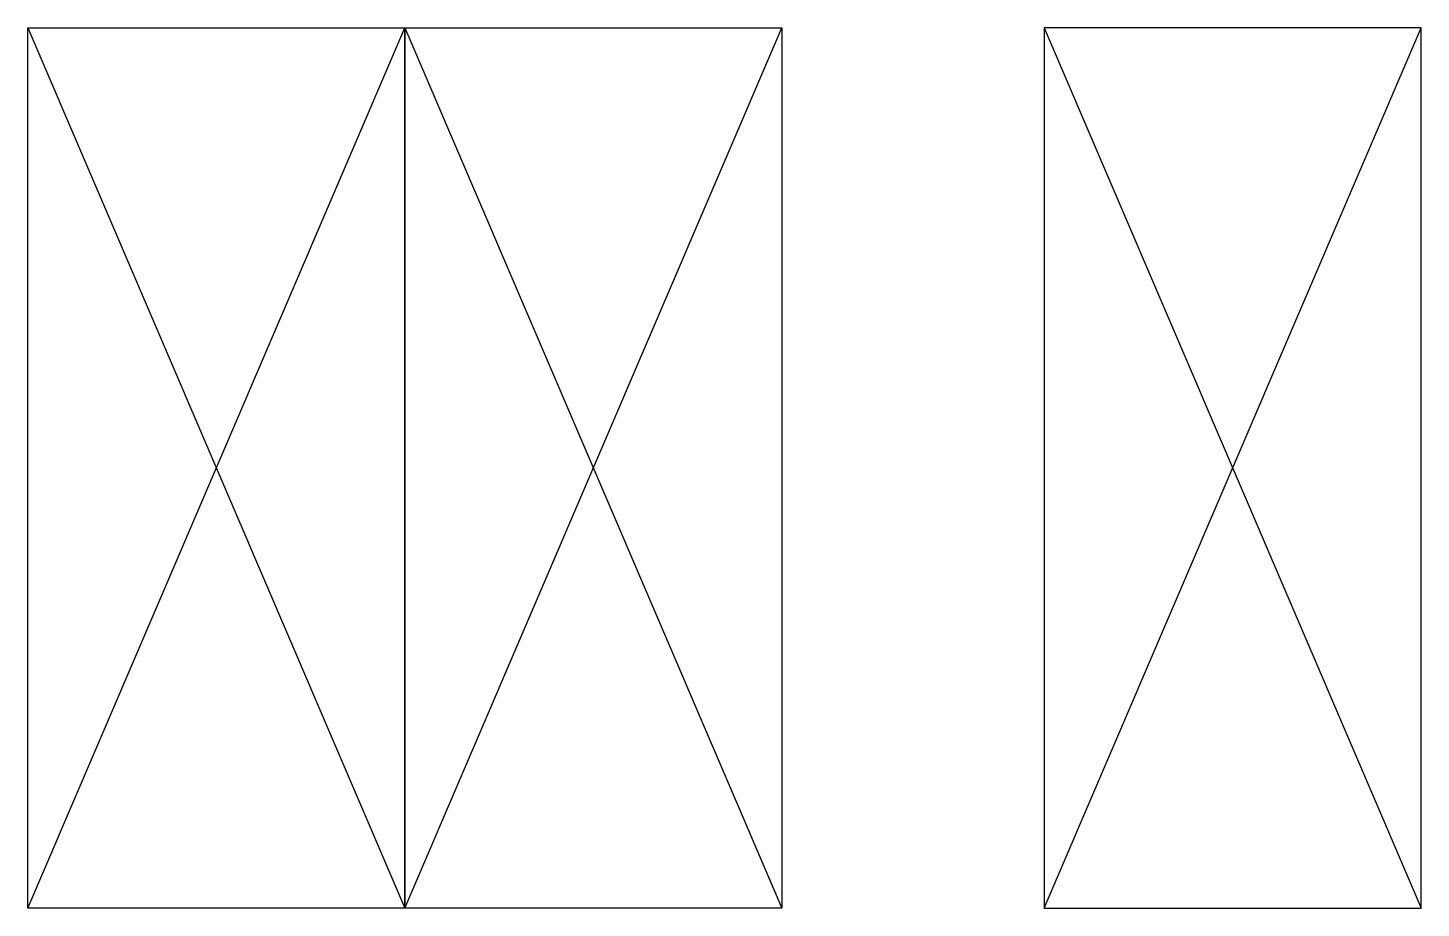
# Model space of a CAD drawing. Header units: inches. Extents: x 1.5 to 7.04, y 2 to 5.5.
import ezdxf

# ---------------------------------------------------------------- set-up
doc = ezdxf.new("R2010")
doc.units = ezdxf.units.IN
doc.header["$MEASUREMENT"] = 0
doc.layers.add('FRAME_TEXT', color=2, linetype='Continuous')

# ---------------------------------------------------------------- blocks, each defined once
blk = doc.blocks.new('*U2')
for p, q in [((0, 3.5), (0, 0)), ((1.5, 3.5), (0, 3.5)), ((1.5, 0), (1.5, 3.5)), ((0, 0), (1.5, 0))]:
    blk.add_line(p, q)
at = {"color": 1}
for p, q in [((0, 3.5), (1.5, 0)), ((0, 0), (1.5, 3.5))]:
    blk.add_line(p, q, dxfattribs=at)
blk = doc.blocks.new('*U8')
for p, q in [((0, 3.5), (1.5, 3.5)), ((0, 0), (0, 3.5)), ((1.5, 3.5), (3, 3.5)), ((1.5, 0), (1.5, 3.5)), ((1.5, 3.5), (1.5, 0)), ((3, 3.5), (3, 0)), ((1.5, 0), (0, 0)), ((3, 0), (1.5, 0))]:
    blk.add_line(p, q)
at = {"color": 1}
for p, q in [((0, 0), (1.5, 3.5)), ((0, 3.5), (1.5, 0)), ((1.5, 0), (3, 3.5)), ((1.5, 3.5), (3, 0))]:
    blk.add_line(p, q, dxfattribs=at)

msp = doc.modelspace()

# ---------------------------------------------------------------- block references
at = {"layer": 'FRAME_TEXT'}
for name, p in [('*U8', (1.5, 2)), ('*U2', (5.5431, 2))]:
    msp.add_blockref(name, p, dxfattribs=at)

doc.saveas('drawing.dxf')
